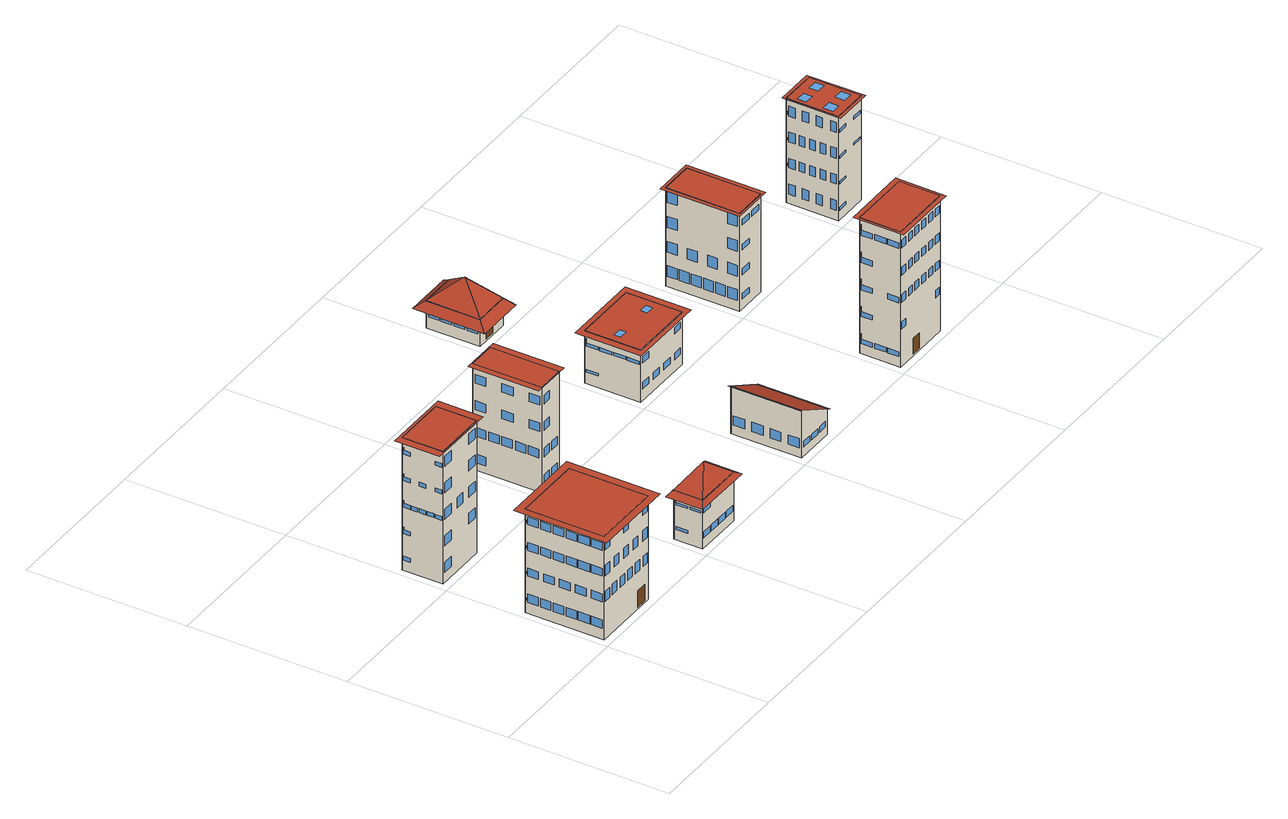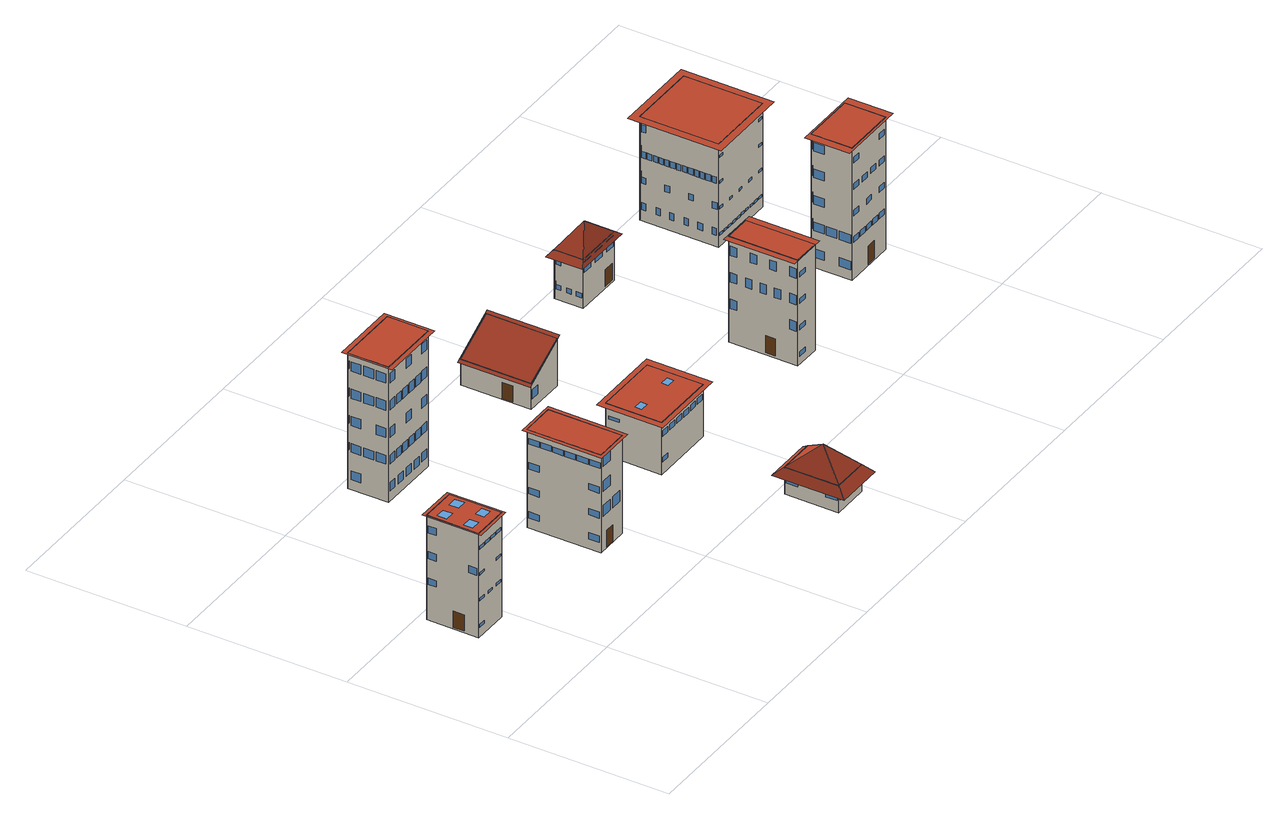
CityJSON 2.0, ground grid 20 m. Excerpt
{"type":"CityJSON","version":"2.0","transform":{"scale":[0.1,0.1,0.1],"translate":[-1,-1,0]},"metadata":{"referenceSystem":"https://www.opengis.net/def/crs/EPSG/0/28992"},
"CityObjects":{
"building1":{"type":"Building","attributes":{"roofType":"Flat","yearOfConstruction":1999,"function":"Residential","storeysAboveGround":4},"geometry":[{"type":"MultiSurface","lod":"3","boundaries":[[[0,1,2,3]],[[4,5,6,7]],[[2,4,7,3],[8,9,10,11],[12,13,14,15],[16,17,18,19],[20,21,22,23],[24,25,26,27],[28,29,30,31],[32,33,34,35],[36,37,38,39],[40,41,42,43],[44,45,46,47],[48,49,50,51],[52,53,54,55],[56,57,58,59],[60,61,62,63],[64,65,66,67]],[[10,9,8,11]],[[14,13,12,15]],[[18,17,16,19]],[[22,21,20,23]],[[26,25,24,27]],[[30,29,28,31]],[[34,33,32,35]],[[38,37,36,39]],[[42,41,40,43]],[[46,45,44,47]],[[50,49,48,51]],[[54,53,52,55]],[[58,57,56,59]],[[62,61,60,63]],[[66,65,64,67]],[[1,5,4,2],[68,69,70,71],[72,73,74,75],[76,77,78,79],[80,81,82,83],[84,85,86,87],[88,89,90,91],[92,93,94,95],[96,97,98,99],[100,101,102,103],[104,105,106,107],[108,109,110,111],[112,113,114,115],[116,117,118,119],[120,121,122,123],[124,125,126,127],[128,129,130,131],[132,133,134,135],[136,137,138,139],[140,141,142,143],[144,145,146,147],[148,149,150,151],[152,153,154,155],[156,157,158,159],[160,161,162,163]],[[70,69,68,71]],[[74,73,72,75]],[[78,77,76,79]],[[82,81,80,83]],[[86,85,84,87]],[[90,89,88,91]],[[94,93,92,95]],[[98,97,96,99]],[[102,101,100,103]],[[106,105,104,107]],[[110,109,108,111]],[[114,113,112,115]],[[118,117,116,119]],[[122,121,120,123]],[[126,125,124,127]],[[130,129,128,131]],[[134,133,132,135]],[[138,137,136,139]],[[142,141,140,143]],[[146,145,144,147]],[[150,149,148,151]],[[154,153,152,155]],[[158,157,156,159]],[[162,161,160,163]],[[0,6,5,1],[164,165,166,167],[168,169,170,171],[172,173,174,175],[176,177,178,179],[180,181,182,183],[184,185,186,187],[188,189,190,191],[192,193,194,195],[196,197,198,199],[200,201,202,203],[204,205,206,207],[208,209,210,211],[212,213,214,215],[216,217,218,219],[220,221,222,223],[224,225,226,227],[228,229,230,231],[232,233,234,235],[236,237,238,239]],[[166,165,164,167]],[[170,169,168,171]],[[174,173,172,175]],[[178,177,176,179]],[[182,181,180,183]],[[186,185,184,187]],[[190,189,188,191]],[[194,193,192,195]],[[198,197,196,199]],[[202,201,200,203]],[[206,205,204,207]],[[210,209,208,211]],[[214,213,212,215]],[[218,217,216,219]],[[222,221,220,223]],[[226,225,224,227]],[[230,229,228,231]],[[234,233,232,235]],[[238,237,236,239]],[[3,7,6,0],[240,241,242,243],[244,245,246,247],[248,249,250,251],[252,253,254,255],[256,257,258,259],[260,261,262,263],[264,265,266,267],[268,269,270,271],[272,273,274,275],[276,277,278,279],[280,281,282,283],[284,285,286,287],[288,289,290,291],[292,293,294,295],[296,297,298,299],[300,301,302,303],[304,305,306,307],[308,309,310,311],[312,313,314,315],[316,317,318,319],[320,321,322,323],[324,325,326,327],[328,329,330,331]],[[242,241,240,243]],[[246,245,244,247]],[[250,249,248,251]],[[254,253,252,255]],[[258,257,256,259]],[[262,261,260,263]],[[266,265,264,267]],[[270,269,268,271]],[[274,273,272,275]],[[278,277,276,279]],[[282,281,280,283]],[[286,285,284,287]],[[290,289,288,291]],[[294,293,292,295]],[[298,297,296,299]],[[302,301,300,303]],[[306,305,304,307]],[[310,309,308,311]],[[314,313,312,315]],[[318,317,316,319]],[[322,321,320,323]],[[326,325,324,327]],[[330,329,328,331]],[[332,333,334,335],[6,5,4,7]]],"semantics":{"surfaces":[{"type":"GroundSurface"},{"type":"RoofSurface"},{"type":"WallSurface"},{"type":"Door"},{"type":"Window"}],"values":[0,1,2,3,4,4,4,4,4,4,4,4,4,4,4,4,4,4,2,4,4,4,4,4,4,4,4,4,4,4,4,4,4,4,4,4,4,4,4,4,4,4,4,2,4,4,4,4,4,4,4,4,4,4,4,4,4,4,4,4,4,4,4,2,4,4,4,4,4,4,4,4,4,4,4,4,4,4,4,4,4,4,4,4,4,4,4,1]}}]},
"building2":{"type":"Building","attributes":{"roofType":"Flat","yearOfConstruction":1981,"function":"Residential","storeysAboveGround":5},"geometry":[{"type":"MultiSurface","lod":"3","boundaries":[[[336,337,338,339]],[[340,341,342,343]],[[338,340,343,339],[344,345,346,347],[348,349,350,351],[352,353,354,355],[356,357,358,359],[360,361,362,363],[364,365,366,367],[368,369,370,371],[372,373,374,375],[376,377,378,379],[380,381,382,383]],[[346,345,344,347]],[[350,349,348,351]],[[354,353,352,355]],[[358,357,356,359]],[[362,361,360,363]],[[366,365,364,367]],[[370,369,368,371]],[[374,373,372,375]],[[378,377,376,379]],[[382,381,380,383]],[[337,341,340,338],[384,385,386,387],[388,389,390,391],[392,393,394,395],[396,397,398,399],[400,401,402,403],[404,405,406,407],[408,409,410,411],[412,413,414,415]],[[386,385,384,387]],[[390,389,388,391]],[[394,393,392,395]],[[398,397,396,399]],[[402,401,400,403]],[[406,405,404,407]],[[410,409,408,411]],[[414,413,412,415]],[[336,342,341,337],[416,417,418,419],[420,421,422,423],[424,425,426,427],[428,429,430,431],[432,433,434,435],[436,437,438,439],[440,441,442,443],[444,445,446,447],[448,449,450,451],[452,453,454,455],[456,457,458,459],[460,461,462,463],[464,465,466,467],[468,469,470,471],[472,473,474,475]],[[418,417,416,419]],[[422,421,420,423]],[[426,425,424,427]],[[430,429,428,431]],[[434,433,432,435]],[[438,437,436,439]],[[442,441,440,443]],[[446,445,444,447]],[[450,449,448,451]],[[454,453,452,455]],[[458,457,456,459]],[[462,461,460,463]],[[466,465,464,467]],[[470,469,468,471]],[[474,473,472,475]],[[339,343,342,336],[476,477,478,479],[480,481,482,483],[484,485,486,487],[488,489,490,491],[492,493,494,495],[496,497,498,499],[500,501,502,503],[504,505,506,507],[508,509,510,511],[512,513,514,515],[516,517,518,519],[520,521,522,523]],[[478,477,476,479]],[[482,481,480,483]],[[486,485,484,487]],[[490,489,488,491]],[[494,493,492,495]],[[498,497,496,499]],[[502,501,500,503]],[[506,505,504,507]],[[510,509,508,511]],[[514,513,512,515]],[[518,517,516,519]],[[522,521,520,523]],[[524,525,526,527],[342,341,340,343]]],"semantics":{"surfaces":[{"type":"GroundSurface"},{"type":"RoofSurface"},{"type":"WallSurface"},{"type":"Window"},{"type":"Door"}],"values":[0,1,2,3,3,3,3,3,3,3,3,3,3,2,3,3,3,3,3,3,3,3,2,4,3,3,3,3,3,3,3,3,3,3,3,3,3,3,2,3,3,3,3,3,3,3,3,3,3,3,3,1]}}]},
"building3":{"type":"Building","attributes":{"roofType":"Pyramidal","yearOfConstruction":1947,"function":"Industrial","storeysAboveGround":2},"geometry":[{"type":"MultiSurface","lod":"3","boundaries":[[[528,529,530,531]],[[532,533,534]],[[535,536,534]],[[533,535,534]],[[536,532,534]],[[530,535,533,531],[537,538,539,540],[541,542,543,544],[545,546,547,548],[549,550,551,552],[553,554,555,556]],[[539,538,537,540]],[[543,542,541,544]],[[547,546,545,548]],[[551,550,549,552]],[[555,554,553,556]],[[529,536,535,530],[557,558,559,560],[561,562,563,564],[565,566,567,568],[569,570,571,572]],[[559,558,557,560]],[[563,562,561,564]],[[567,566,565,568]],[[571,570,569,572]],[[528,532,536,529],[573,574,575,576],[577,578,579,580],[581,582,583,584],[585,586,587,588]],[[575,574,573,576]],[[579,578,577,580]],[[583,582,581,584]],[[587,586,585,588]],[[531,533,532,528],[589,590,591,592],[593,594,595,596],[597,598,599,600]],[[591,590,589,592]],[[595,594,593,596]],[[599,598,597,600]],[[601,535,533,602]],[[603,536,535,601]],[[532,536,603,604]],[[533,532,604,602]]],"semantics":{"surfaces":[{"type":"GroundSurface"},{"type":"RoofSurface"},{"type":"WallSurface"},{"type":"Window"},{"type":"Door"}],"values":[0,1,1,1,1,2,3,3,3,3,3,2,3,3,3,3,2,4,3,3,3,2,3,3,3,1,1,1,1]}}]},
"building4":{"type":"Building","attributes":{"roofType":"Flat","yearOfConstruction":1960,"function":"Residential","storeysAboveGround":4},"geometry":[{"type":"MultiSurface","lod":"3","boundaries":[[[605,606,607,608]],[[609,610,611,612]],[[607,609,612,608],[613,614,615,616],[617,618,619,620],[621,622,623,624],[625,626,627,628],[629,630,631,632],[633,634,635,636]],[[615,614,613,616]],[[619,618,617,620]],[[623,622,621,624]],[[627,626,625,628]],[[631,630,629,632]],[[635,634,633,636]],[[606,610,609,607],[637,638,639,640],[641,642,643,644],[645,646,647,648],[649,650,651,652],[653,654,655,656],[657,658,659,660],[661,662,663,664],[665,666,667,668],[669,670,671,672],[673,674,675,676],[677,678,679,680],[681,682,683,684]],[[639,638,637,640]],[[643,642,641,644]],[[647,646,645,648]],[[651,650,649,652]],[[655,654,653,656]],[[659,658,657,660]],[[663,662,661,664]],[[667,666,665,668]],[[671,670,669,672]],[[675,674,673,676]],[[679,678,677,680]],[[683,682,681,684]],[[605,611,610,606],[685,686,687,688],[689,690,691,692],[693,694,695,696],[697,698,699,700]],[[687,686,685,688]],[[691,690,689,692]],[[695,694,693,696]],[[699,698,697,700]],[[608,612,611,605],[701,702,703,704],[705,706,707,708],[709,710,711,712],[713,714,715,716],[717,718,719,720],[721,722,723,724],[725,726,727,728],[729,730,731,732],[733,734,735,736],[737,738,739,740],[741,742,743,744],[745,746,747,748]],[[703,702,701,704]],[[707,706,705,708]],[[711,710,709,712]],[[715,714,713,716]],[[719,718,717,720]],[[723,722,721,724]],[[727,726,725,728]],[[731,730,729,732]],[[735,734,733,736]],[[739,738,737,740]],[[743,742,741,744]],[[747,746,745,748]],[[749,750,751,752],[611,610,609,612]]],"semantics":{"surfaces":[{"type":"GroundSurface"},{"type":"RoofSurface"},{"type":"WallSurface"},{"type":"Window"},{"type":"Door"}],"values":[0,1,2,3,3,3,3,3,3,2,4,3,3,3,3,3,3,3,3,3,3,3,2,3,3,3,3,2,3,3,3,3,3,3,3,3,3,3,3,3,1]}}]},
"building5":{"type":"Building","attributes":{"roofType":"Shed","yearOfConstruction":1993,"function":"Industrial","storeysAboveGround":1},"geometry":[{"type":"MultiSurface","lod":"3","boundaries":[[[753,754,755,756]],[[757,758,759,760]],[[756,755,758,757],[761,762,763,764],[765,766,767,768],[769,770,771,772]],[[763,762,761,764]],[[767,766,765,768]],[[771,770,769,772]],[[754,759,758,755],[773,774,775,776]],[[775,774,773,776]],[[754,753,760,759],[777,778,779,780]],[[779,778,777,780]],[[753,756,757,760],[781,782,783,784],[785,786,787,788],[789,790,791,792],[793,794,795,796]],[[783,782,781,784]],[[787,786,785,788]],[[791,790,789,792]],[[795,794,793,796]],[[797,798,799,800],[760,759,758,757]]],"semantics":{"surfaces":[{"type":"GroundSurface"},{"type":"RoofSurface"},{"type":"WallSurface"},{"type":"Window"},{"type":"Door"}],"values":[0,1,2,3,3,3,2,4,2,3,2,3,3,3,3,1]}}]},
"building6":{"type":"Building","attributes":{"roofType":"Flat","yearOfConstruction":1986,"function":"Residential","storeysAboveGround":2},"geometry":[{"type":"MultiSurface","lod":"3","boundaries":[[[801,802,803,804]],[[805,806,807,808],[809,810,811,812],[813,814,815,816]],[[811,810,809,812]],[[815,814,813,816]],[[803,805,808,804],[817,818,819,820],[821,822,823,824],[825,826,827,828],[829,830,831,832],[833,834,835,836],[837,838,839,840]],[[819,818,817,820]],[[823,822,821,824]],[[827,826,825,828]],[[831,830,829,832]],[[835,834,833,836]],[[839,838,837,840]],[[802,806,805,803],[841,842,843,844],[845,846,847,848]],[[843,842,841,844]],[[847,846,845,848]],[[801,807,806,802],[849,850,851,852],[853,854,855,856],[857,858,859,860],[861,862,863,864],[865,866,867,868],[869,870,871,872],[873,874,875,876]],[[851,850,849,852]],[[855,854,853,856]],[[859,858,857,860]],[[863,862,861,864]],[[867,866,865,868]],[[871,870,869,872]],[[875,874,873,876]],[[804,808,807,801],[877,878,879,880],[881,882,883,884],[885,886,887,888],[889,890,891,892],[893,894,895,896]],[[879,878,877,880]],[[883,882,881,884]],[[887,886,885,888]],[[891,890,889,892]],[[895,894,893,896]],[[897,898,899,900],[807,806,805,808]]],"semantics":{"surfaces":[{"type":"GroundSurface"},{"type":"RoofSurface"},{"type":"Window"},{"type":"WallSurface"},{"type":"Door"}],"values":[0,1,2,2,3,2,2,2,2,2,2,3,4,2,3,2,2,2,2,2,2,2,3,2,2,2,2,2,1]}}]},
"building7":{"type":"Building","attributes":{"roofType":"Pyramidal","yearOfConstruction":1965,"function":"Residential","storeysAboveGround":1},"geometry":[{"type":"MultiSurface","lod":"3","boundaries":[[[901,902,903,904]],[[905,906,907]],[[908,909,907]],[[906,908,907]],[[909,905,907]],[[903,908,906,904],[910,911,912,913]],[[912,911,910,913]],[[902,909,908,903],[914,915,916,917],[918,919,920,921]],[[916,915,914,917]],[[920,919,918,921]],[[901,905,909,902],[922,923,924,925]],[[924,923,922,925]],[[904,906,905,901],[926,927,928,929],[930,931,932,933],[934,935,936,937],[938,939,940,941]],[[928,927,926,929]],[[932,931,930,933]],[[936,935,934,937]],[[940,939,938,941]],[[942,908,906,943]],[[944,909,908,942]],[[905,909,944,945]],[[906,905,945,943]]],"semantics":{"surfaces":[{"type":"GroundSurface"},{"type":"RoofSurface"},{"type":"WallSurface"},{"type":"Door"},{"type":"Window"}],"values":[0,1,1,1,1,2,3,2,4,4,2,4,2,4,4,4,4,1,1,1,1]}}]},
"building8":{"type":"Building","attributes":{"roofType":"Flat","yearOfConstruction":1972,"function":"Residential","storeysAboveGround":5},"geometry":[{"type":"MultiSurface","lod":"3","boundaries":[[[946,947,948,949]],[[950,951,952,953]],[[948,950,953,949],[954,955,956,957],[958,959,960,961],[962,963,964,965],[966,967,968,969],[970,971,972,973],[974,975,976,977],[978,979,980,981],[982,983,984,985],[986,987,988,989],[990,991,992,993],[994,995,996,997],[998,999,1000,1001],[1002,1003,1004,1005],[1006,1007,1008,1009],[1010,1011,1012,1013],[1014,1015,1016,1017],[1018,1019,1020,1021],[1022,1023,1024,1025],[1026,1027,1028,1029],[1030,1031,1032,1033],[1034,1035,1036,1037]],[[956,955,954,957]],[[960,959,958,961]],[[964,963,962,965]],[[968,967,966,969]],[[972,971,970,973]],[[976,975,974,977]],[[980,979,978,981]],[[984,983,982,985]],[[988,987,986,989]],[[992,991,990,993]],[[996,995,994,997]],[[1000,999,998,1001]],[[1004,1003,1002,1005]],[[1008,1007,1006,1009]],[[1012,1011,1010,1013]],[[1016,1015,1014,1017]],[[1020,1019,1018,1021]],[[1024,1023,1022,1025]],[[1028,1027,1026,1029]],[[1032,1031,1030,1033]],[[1036,1035,1034,1037]],[[947,951,950,948],[1038,1039,1040,1041],[1042,1043,1044,1045],[1046,1047,1048,1049],[1050,1051,1052,1053],[1054,1055,1056,1057],[1058,1059,1060,1061],[1062,1063,1064,1065],[1066,1067,1068,1069],[1070,1071,1072,1073],[1074,1075,1076,1077],[1078,1079,1080,1081],[1082,1083,1084,1085]],[[1040,1039,1038,1041]],[[1044,1043,1042,1045]],[[1048,1047,1046,1049]],[[1052,1051,1050,1053]],[[1056,1055,1054,1057]],[[1060,1059,1058,1061]],[[1064,1063,1062,1065]],[[1068,1067,1066,1069]],[[1072,1071,1070,1073]],[[1076,1075,1074,1077]],[[1080,1079,1078,1081]],[[1084,1083,1082,1085]],[[946,952,951,947],[1086,1087,1088,1089],[1090,1091,1092,1093],[1094,1095,1096,1097],[1098,1099,1100,1101],[1102,1103,1104,1105],[1106,1107,1108,1109],[1110,1111,1112,1113],[1114,1115,1116,1117],[1118,1119,1120,1121],[1122,1123,1124,1125],[1126,1127,1128,1129],[1130,1131,1132,1133],[1134,1135,1136,1137],[1138,1139,1140,1141],[1142,1143,1144,1145],[1146,1147,1148,1149],[1150,1151,1152,1153],[1154,1155,1156,1157],[1158,1159,1160,1161],[1162,1163,1164,1165],[1166,1167,1168,1169],[1170,1171,1172,1173],[1174,1175,1176,1177]],[[1088,1087,1086,1089]],[[1092,1091,1090,1093]],[[1096,1095,1094,1097]],[[1100,1099,1098,1101]],[[1104,1103,1102,1105]],[[1108,1107,1106,1109]],[[1112,1111,1110,1113]],[[1116,1115,1114,1117]],[[1120,1119,1118,1121]],[[1124,1123,1122,1125]],[[1128,1127,1126,1129]],[[1132,1131,1130,1133]],[[1136,1135,1134,1137]],[[1140,1139,1138,1141]],[[1144,1143,1142,1145]],[[1148,1147,1146,1149]],[[1152,1151,1150,1153]],[[1156,1155,1154,1157]],[[1160,1159,1158,1161]],[[1164,1163,1162,1165]],[[1168,1167,1166,1169]],[[1172,1171,1170,1173]],[[1176,1175,1174,1177]],[[949,953,952,946],[1178,1179,1180,1181],[1182,1183,1184,1185],[1186,1187,1188,1189],[1190,1191,1192,1193],[1194,1195,1196,1197],[1198,1199,1200,1201],[1202,1203,1204,1205],[1206,1207,1208,1209],[1210,1211,1212,1213],[1214,1215,1216,1217]],[[1180,1179,1178,1181]],[[1184,1183,1182,1185]],[[1188,1187,1186,1189]],[[1192,1191,1190,1193]],[[1196,1195,1194,1197]],[[1200,1199,1198,1201]],[[1204,1203,1202,1205]],[[1208,1207,1206,1209]],[[1212,1211,1210,1213]],[[1216,1215,1214,1217]],[[1218,1219,1220,1221],[952,951,950,953]]],"semantics":{"surfaces":[{"type":"GroundSurface"},{"type":"RoofSurface"},{"type":"WallSurface"},{"type":"Door"},{"type":"Window"}],"values":[0,1,2,3,4,4,4,4,4,4,4,4,4,4,4,4,4,4,4,4,4,4,4,4,2,4,4,4,4,4,4,4,4,4,4,4,4,2,4,4,4,4,4,4,4,4,4,4,4,4,4,4,4,4,4,4,4,4,4,4,4,2,4,4,4,4,4,4,4,4,4,4,1]}}]},
"building9":{"type":"Building","attributes":{"roofType":"Flat","yearOfConstruction":1978,"function":"Residential","storeysAboveGround":4},"geometry":[{"type":"MultiSurface","lod":"3","boundaries":[[[1222,1223,1224,1225]],[[1226,1227,1228,1229]],[[1224,1226,1229,1225],[1230,1231,1232,1233],[1234,1235,1236,1237],[1238,1239,1240,1241],[1242,1243,1244,1245],[1246,1247,1248,1249]],[[1232,1231,1230,1233]],[[1236,1235,1234,1237]],[[1240,1239,1238,1241]],[[1244,1243,1242,1245]],[[1248,1247,1246,1249]],[[1223,1227,1226,1224],[1250,1251,1252,1253],[1254,1255,1256,1257],[1258,1259,1260,1261],[1262,1263,1264,1265],[1266,1267,1268,1269],[1270,1271,1272,1273],[1274,1275,1276,1277],[1278,1279,1280,1281],[1282,1283,1284,1285],[1286,1287,1288,1289],[1290,1291,1292,1293],[1294,1295,1296,1297]],[[1252,1251,1250,1253]],[[1256,1255,1254,1257]],[[1260,1259,1258,1261]],[[1264,1263,1262,1265]],[[1268,1267,1266,1269]],[[1272,1271,1270,1273]],[[1276,1275,1274,1277]],[[1280,1279,1278,1281]],[[1284,1283,1282,1285]],[[1288,1287,1286,1289]],[[1292,1291,1290,1293]],[[1296,1295,1294,1297]],[[1222,1228,1227,1223],[1298,1299,1300,1301],[1302,1303,1304,1305],[1306,1307,1308,1309],[1310,1311,1312,1313],[1314,1315,1316,1317]],[[1300,1299,1298,1301]],[[1304,1303,1302,1305]],[[1308,1307,1306,1309]],[[1312,1311,1310,1313]],[[1316,1315,1314,1317]],[[1225,1229,1228,1222],[1318,1319,1320,1321],[1322,1323,1324,1325],[1326,1327,1328,1329],[1330,1331,1332,1333],[1334,1335,1336,1337],[1338,1339,1340,1341],[1342,1343,1344,1345],[1346,1347,1348,1349],[1350,1351,1352,1353],[1354,1355,1356,1357],[1358,1359,1360,1361],[1362,1363,1364,1365],[1366,1367,1368,1369],[1370,1371,1372,1373]],[[1320,1319,1318,1321]],[[1324,1323,1322,1325]],[[1328,1327,1326,1329]],[[1332,1331,1330,1333]],[[1336,1335,1334,1337]],[[1340,1339,1338,1341]],[[1344,1343,1342,1345]],[[1348,1347,1346,1349]],[[1352,1351,1350,1353]],[[1356,1355,1354,1357]],[[1360,1359,1358,1361]],[[1364,1363,1362,1365]],[[1368,1367,1366,1369]],[[1372,1371,1370,1373]],[[1374,1375,1376,1377],[1228,1227,1226,1229]]],"semantics":{"surfaces":[{"type":"GroundSurface"},{"type":"RoofSurface"},{"type":"WallSurface"},{"type":"Window"},{"type":"Door"}],"values":[0,1,2,3,3,3,3,3,2,3,3,3,3,3,3,3,3,3,3,3,3,2,4,3,3,3,3,2,3,3,3,3,3,3,3,3,3,3,3,3,3,3,1]}}]},
"building10":{"type":"Building","attributes":{"roofType":"Flat","yearOfConstruction":1964,"function":"Industrial","storeysAboveGround":4},"geometry":[{"type":"MultiSurface","lod":"3","boundaries":[[[1378,1379,1380,1381]],[[1382,1383,1384,1385],[1386,1387,1388,1389],[1390,1391,1392,1393],[1394,1395,1396,1397],[1398,1399,1400,1401]],[[1388,1387,1386,1389]],[[1392,1391,1390,1393]],[[1396,1395,1394,1397]],[[1400,1399,1398,1401]],[[1380,1382,1385,1381],[1402,1403,1404,1405],[1406,1407,1408,1409],[1410,1411,1412,1413],[1414,1415,1416,1417],[1418,1419,1420,1421],[1422,1423,1424,1425]],[[1404,1403,1402,1405]],[[1408,1407,1406,1409]],[[1412,1411,1410,1413]],[[1416,1415,1414,1417]],[[1420,1419,1418,1421]],[[1424,1423,1422,1425]],[[1379,1383,1382,1380],[1426,1427,1428,1429],[1430,1431,1432,1433],[1434,1435,1436,1437],[1438,1439,1440,1441],[1442,1443,1444,1445]],[[1428,1427,1426,1429]],[[1432,1431,1430,1433]],[[1436,1435,1434,1437]],[[1440,1439,1438,1441]],[[1444,1443,1442,1445]],[[1378,1384,1383,1379],[1446,1447,1448,1449],[1450,1451,1452,1453],[1454,1455,1456,1457],[1458,1459,1460,1461],[1462,1463,1464,1465],[1466,1467,1468,1469],[1470,1471,1472,1473],[1474,1475,1476,1477],[1478,1479,1480,1481],[1482,1483,1484,1485]],[[1448,1447,1446,1449]],[[1452,1451,1450,1453]],[[1456,1455,1454,1457]],[[1460,1459,1458,1461]],[[1464,1463,1462,1465]],[[1468,1467,1466,1469]],[[1472,1471,1470,1473]],[[1476,1475,1474,1477]],[[1480,1479,1478,1481]],[[1484,1483,1482,1485]],[[1381,1385,1384,1378],[1486,1487,1488,1489],[1490,1491,1492,1493],[1494,1495,1496,1497],[1498,1499,1500,1501],[1502,1503,1504,1505],[1506,1507,1508,1509],[1510,1511,1512,1513],[1514,1515,1516,1517],[1518,1519,1520,1521],[1522,1523,1524,1525],[1526,1527,1528,1529],[1530,1531,1532,1533],[1534,1535,1536,1537],[1538,1539,1540,1541],[1542,1543,1544,1545],[1546,1547,1548,1549],[1550,1551,1552,1553],[1554,1555,1556,1557]],[[1488,1487,1486,1489]],[[1492,1491,1490,1493]],[[1496,1495,1494,1497]],[[1500,1499,1498,1501]],[[1504,1503,1502,1505]],[[1508,1507,1506,1509]],[[1512,1511,1510,1513]],[[1516,1515,1514,1517]],[[1520,1519,1518,1521]],[[1524,1523,1522,1525]],[[1528,1527,1526,1529]],[[1532,1531,1530,1533]],[[1536,1535,1534,1537]],[[1540,1539,1538,1541]],[[1544,1543,1542,1545]],[[1548,1547,1546,1549]],[[1552,1551,1550,1553]],[[1556,1555,1554,1557]],[[1558,1559,1560,1561],[1384,1383,1382,1385]]],"semantics":{"surfaces":[{"type":"GroundSurface"},{"type":"RoofSurface"},{"type":"Window"},{"type":"WallSurface"},{"type":"Door"}],"values":[0,1,2,2,2,2,3,2,2,2,2,2,2,3,4,2,2,2,2,3,2,2,2,2,2,2,2,2,2,2,3,2,2,2,2,2,2,2,2,2,2,2,2,2,2,2,2,2,2,1]}}]}
},
"vertices":[
[10,108,0],[99,108,0],[99,10,0],[10,10,0],[99,10,133],[99,108,133],[10,108,133],[10,10,133],[78,10,23],[92,10,23],[92,10,2],[78,10,2],[12,10,61],[21,10,61],[21,10,48],[12,10,48],[27,10,61],[36,10,61],[36,10,48],[27,10,48],[43,10,61],[52,10,61],[52,10,48],[43,10,48],[58,10,61],[67,10,61],[67,10,48],[58,10,48],[73,10,61],[82,10,61],[82,10,48],[73,10,48],[89,10,61],[97,10,61],[97,10,48],[89,10,48],[12,10,94],[21,10,94],[21,10,81],[12,10,81],[31,10,94],[40,10,94],[40,10,81],[31,10,81],[50,10,94],[59,10,94],[59,10,81],[50,10,81],[69,10,94],[78,10,94],[78,10,81],[69,10,81],[88,10,94],[97,10,94],[97,10,81],[88,10,81],[12,10,127],[21,10,127],[21,10,114],[12,10,114],[50,10,127],[59,10,127],[59,10,114],[50,10,114],[88,10,127],[97,10,127],[97,10,114],[88,10,114],[99,12,23],[99,17,23],[99,17,14],[99,12,14],[99,30,23],[99,35,23],[99,35,14],[99,30,14],[99,47,23],[99,52,23],[99,52,14],[99,47,14],[99,65,23],[99,70,23],[99,70,14],[99,65,14],[99,82,23],[99,88,23],[99,88,14],[99,82,14],[99,100,23],[99,105,23],[99,105,14],[99,100,14],[99,12,56],[99,17,56],[99,17,48],[99,12,48],[99,41,56],[99,47,56],[99,47,48],[99,41,48],[99,71,56],[99,76,56],[99,76,48],[99,71,48],[99,100,56],[99,106,56],[99,106,48],[99,100,48],[99,12,89],[99,17,89],[99,17,81],[99,12,81],[99,19,89],[99,25,89],[99,25,81],[99,19,81],[99,27,89],[99,32,89],[99,32,81],[99,27,81],[99,34,89],[99,39,89],[99,39,81],[99,34,81],[99,41,89],[99,46,89],[99,46,81],[99,41,81],[99,48,89],[99,54,89],[99,54,81],[99,48,81],[99,56,89],[99,61,89],[99,61,81],[99,56,81],[99,63,89],[99,68,89],[99,68,81],[99,63,81],[99,70,89],[99,76,89],[99,76,81],[99,70,81],[99,78,89],[99,83,89],[99,83,81],[99,78,81],[99,85,89],[99,90,89],[99,90,81],[99,85,81],[99,92,89],[99,98,89],[99,98,81],[99,92,81],[99,100,89],[99,105,89],[99,105,81],[99,100,81],[99,12,123],[99,17,123],[99,17,114],[99,12,114],[97,108,17],[91,108,17],[91,108,14],[97,108,14],[88,108,17],[83,108,17],[83,108,14],[88,108,14],[80,108,17],[74,108,17],[74,108,14],[80,108,14],[71,108,17],[65,108,17],[65,108,14],[71,108,14],[62,108,17],[56,108,17],[56,108,14],[62,108,14],[53,108,17],[47,108,17],[47,108,14],[53,108,14],[44,108,17],[39,108,17],[39,108,14],[44,108,14],[35,108,17],[30,108,17],[30,108,14],[35,108,14],[27,108,17],[21,108,17],[21,108,14],[27,108,14],[18,108,17],[12,108,17],[12,108,14],[18,108,14],[97,108,51],[91,108,51],[91,108,48],[97,108,48],[77,108,51],[72,108,51],[72,108,48],[77,108,48],[58,108,51],[52,108,51],[52,108,48],[58,108,48],[38,108,51],[32,108,51],[32,108,48],[38,108,48],[18,108,51],[12,108,51],[12,108,48],[18,108,48],[97,108,84],[91,108,84],[91,108,81],[97,108,81],[18,108,84],[12,108,84],[12,108,81],[18,108,81],[97,108,117],[91,108,117],[91,108,114],[97,108,114],[18,108,117],[12,108,117],[12,108,114],[18,108,114],[10,105,25],[10,92,25],[10,92,14],[10,105,14],[10,89,25],[10,76,25],[10,76,14],[10,89,14],[10,73,25],[10,60,25],[10,60,14],[10,73,14],[10,57,25],[10,44,25],[10,44,14],[10,57,14],[10,42,25],[10,28,25],[10,28,14],[10,42,14],[10,26,25],[10,12,25],[10,12,14],[10,26,14],[10,105,58],[10,92,58],[10,92,48],[10,105,48],[10,85,58],[10,72,58],[10,72,48],[10,85,48],[10,66,58],[10,52,58],[10,52,48],[10,66,48],[10,46,58],[10,32,58],[10,32,48],[10,46,48],[10,26,58],[10,12,58],[10,12,48],[10,26,48],[10,105,91],[10,92,91],[10,92,81],[10,105,81],[10,89,91],[10,76,91],[10,76,81],[10,89,81],[10,73,91],[10,60,91],[10,60,81],[10,73,81],[10,57,91],[10,44,91],[10,44,81],[10,57,81],[10,42,91],[10,28,91],[10,28,81],[10,42,81],[10,26,91],[10,12,91],[10,12,81],[10,26,81],[10,105,124],[10,92,124],[10,92,114],[10,105,114],[10,89,124],[10,76,124],[10,76,114],[10,89,114],[10,73,124],[10,60,124],[10,60,114],[10,73,114],[10,57,124],[10,44,124],[10,44,114],[10,57,114],[10,42,124],[10,28,124],[10,28,114],[10,42,114],[10,26,124],[10,12,124],[10,12,114],[10,26,114],[109,1,133],[109,117,133],[1,117,133],[1,1,133],
[10,261,0],[78,261,0],[78,210,0],[10,210,0],[78,210,170],[78,261,170],[10,261,170],[10,210,170],[13,210,26],[26,210,26],[26,210,13],[13,210,13],[13,210,60],[26,210,60],[26,210,47],[13,210,47],[62,210,60],[75,210,60],[75,210,47],[62,210,47],[13,210,94],[26,210,94],[26,210,81],[13,210,81],[38,210,94],[50,210,94],[50,210,81],[38,210,81],[62,210,94],[75,210,94],[75,210,81],[62,210,81],[13,210,128],[26,210,128],[26,210,115],[13,210,115],[62,210,128],[75,210,128],[75,210,115],[62,210,115],[13,210,162],[26,210,162],[26,210,149],[13,210,149],[62,210,162],[75,210,162],[75,210,149],[62,210,149],[78,213,24],[78,226,24],[78,226,13],[78,213,13],[78,245,24],[78,259,24],[78,259,13],[78,245,13],[78,213,58],[78,226,58],[78,226,47],[78,213,47],[78,229,58],[78,242,58],[78,242,47],[78,229,47],[78,245,58],[78,259,58],[78,259,47],[78,245,47],[78,213,92],[78,226,92],[78,226,81],[78,213,81],[78,213,126],[78,226,126],[78,226,115],[78,213,115],[78,213,160],[78,226,160],[78,226,149],[78,213,149],[46,261,25],[33,261,25],[33,261,2],[46,261,2],[75,261,54],[65,261,54],[65,261,47],[75,261,47],[62,261,54],[52,261,54],[52,261,47],[62,261,47],[49,261,54],[39,261,54],[39,261,47],[49,261,47],[36,261,54],[26,261,54],[26,261,47],[36,261,47],[23,261,54],[13,261,54],[13,261,47],[23,261,47],[75,261,88],[65,261,88],[65,261,81],[75,261,81],[49,261,88],[39,261,88],[39,261,81],[49,261,81],[23,261,88],[13,261,88],[13,261,81],[23,261,81],[75,261,122],[65,261,122],[65,261,115],[75,261,115],[58,261,122],[48,261,122],[48,261,115],[58,261,115],[40,261,122],[30,261,122],[30,261,115],[40,261,115],[23,261,122],[13,261,122],[13,261,115],[23,261,115],[75,261,156],[65,261,156],[65,261,149],[75,261,149],[23,261,156],[13,261,156],[13,261,149],[23,261,149],[10,260,18],[10,251,18],[10,251,13],[10,260,13],[10,260,52],[10,251,52],[10,251,47],[10,260,47],[10,260,86],[10,251,86],[10,251,81],[10,260,81],[10,250,86],[10,242,86],[10,242,81],[10,250,81],[10,240,86],[10,232,86],[10,232,81],[10,240,81],[10,230,86],[10,222,86],[10,222,81],[10,230,81],[10,220,86],[10,212,86],[10,212,81],[10,220,81],[10,260,120],[10,251,120],[10,251,115],[10,260,115],[10,240,120],[10,232,120],[10,232,115],[10,240,115],[10,220,120],[10,212,120],[10,212,115],[10,220,115],[10,260,154],[10,251,154],[10,251,149],[10,260,149],[10,220,154],[10,212,154],[10,212,149],[10,220,149],[88,208,170],[88,264,170],[0,264,170],[0,208,170],
[210,46,0],[272,46,0],[272,10,0],[210,10,0],[210,46,63],[210,10,63],[241,28,88],[272,10,63],[272,46,63],[212,10,21],[225,10,21],[225,10,13],[212,10,13],[227,10,21],[240,10,21],[240,10,13],[227,10,13],[242,10,21],[255,10,21],[255,10,13],[242,10,13],[257,10,21],[270,10,21],[270,10,13],[257,10,13],[212,10,53],[225,10,53],[225,10,45],[212,10,45],[272,12,19],[272,18,19],[272,18,13],[272,12,13],[272,25,19],[272,31,19],[272,31,13],[272,25,13],[272,37,19],[272,44,19],[272,44,13],[272,37,13],[272,12,51],[272,18,51],[272,18,45],[272,12,45],[228,46,24],[214,46,24],[214,46,3],[228,46,3],[270,46,59],[257,46,59],[257,46,45],[270,46,45],[248,46,59],[234,46,59],[234,46,45],[248,46,45],[225,46,59],[212,46,59],[212,46,45],[225,46,45],[210,43,17],[210,29,17],[210,29,13],[210,43,13],[210,43,48],[210,29,48],[210,29,45],[210,43,45],[210,26,48],[210,13,48],[210,13,45],[210,26,45],[281,5,57],[202,5,57],[281,51,57],[202,51,57],
[210,296,0],[245,296,0],[245,210,0],[210,210,0],[245,210,136],[245,296,136],[210,296,136],[210,210,136],[214,210,21],[225,210,21],[225,210,10],[214,210,10],[230,210,21],[241,210,21],[241,210,10],[230,210,10],[214,210,55],[225,210,55],[225,210,44],[214,210,44],[230,210,55],[241,210,55],[241,210,44],[230,210,44],[214,210,89],[225,210,89],[225,210,78],[214,210,78],[214,210,123],[225,210,123],[225,210,112],[214,210,112],[245,256,25],[245,268,25],[245,268,3],[245,256,3],[245,212,56],[245,220,56],[245,220,44],[245,212,44],[245,286,56],[245,294,56],[245,294,44],[245,286,44],[245,212,90],[245,220,90],[245,220,78],[245,212,78],[245,231,90],[245,239,90],[245,239,78],[245,231,78],[245,249,90],[245,257,90],[245,257,78],[245,249,78],[245,267,90],[245,275,90],[245,275,78],[245,267,78],[245,286,90],[245,294,90],[245,294,78],[245,286,78],[245,212,124],[245,220,124],[245,220,112],[245,212,112],[245,237,124],[245,245,124],[245,245,112],[245,237,112],[245,261,124],[245,269,124],[245,269,112],[245,261,112],[245,286,124],[245,294,124],[245,294,112],[245,286,112],[241,296,16],[230,296,16],[230,296,10],[241,296,10],[241,296,50],[230,296,50],[230,296,44],[241,296,44],[241,296,84],[230,296,84],[230,296,78],[241,296,78],[241,296,118],[230,296,118],[230,296,112],[241,296,112],[210,293,21],[210,280,21],[210,280,10],[210,293,10],[210,293,55],[210,280,55],[210,280,44],[210,293,44],[210,276,55],[210,263,55],[210,263,44],[210,276,44],[210,260,55],[210,247,55],[210,247,44],[210,260,44],[210,243,55],[210,230,55],[210,230,44],[210,243,44],[210,227,55],[210,214,55],[210,214,44],[210,227,44],[210,293,89],[210,280,89],[210,280,78],[210,293,78],[210,260,89],[210,246,89],[210,246,78],[210,260,78],[210,226,89],[210,213,89],[210,213,78],[210,226,78],[210,293,123],[210,280,123],[210,280,112],[210,293,112],[210,260,123],[210,246,123],[210,246,112],[210,260,112],[210,226,123],[210,213,123],[210,213,112],[210,226,112],[253,209,136],[253,297,136],[202,297,136],[202,209,136],
[410,98,0],[462,98,0],[462,10,0],[410,10,0],[410,10,61],[462,10,33],[462,98,33],[410,98,61],[414,10,19],[426,10,19],[426,10,12],[414,10,12],[430,10,19],[442,10,19],[442,10,12],[430,10,12],[446,10,19],[458,10,19],[458,10,12],[446,10,12],[462,62,22],[462,75,22],[462,75,1],[462,62,1],[460,98,24],[449,98,24],[449,98,12],[460,98,12],[410,95,24],[410,81,24],[410,81,12],[410,95,12],[410,72,24],[410,58,24],[410,58,12],[410,72,12],[410,49,24],[410,36,24],[410,36,12],[410,49,12],[410,27,24],[410,13,24],[410,13,12],[410,27,12],[466,9,31],[466,99,31],[406,99,63],[406,9,63],
[410,280,0],[494,280,0],[494,210,0],[410,210,0],[494,210,67],[494,280,67],[410,280,67],[410,210,67],[473,249,67],[484,249,67],[484,241,67],[473,241,67],[420,249,67],[431,249,67],[431,241,67],[420,241,67],[414,210,23],[426,210,23],[426,210,15],[414,210,15],[435,210,23],[447,210,23],[447,210,15],[435,210,15],[456,210,23],[469,210,23],[469,210,15],[456,210,15],[478,210,23],[490,210,23],[490,210,15],[478,210,15],[414,210,56],[426,210,56],[426,210,48],[414,210,48],[478,210,56],[490,210,56],[490,210,48],[478,210,48],[494,218,22],[494,231,22],[494,231,1],[494,218,1],[494,214,52],[494,227,52],[494,227,48],[494,214,48],[492,280,21],[482,280,21],[482,280,15],[492,280,15],[492,280,55],[482,280,55],[482,280,48],[492,280,48],[478,280,55],[468,280,55],[468,280,48],[478,280,48],[464,280,55],[454,280,55],[454,280,48],[464,280,48],[450,280,55],[440,280,55],[440,280,48],[450,280,48],[436,280,55],[426,280,55],[426,280,48],[436,280,48],[422,280,55],[412,280,55],[412,280,48],[422,280,48],[410,278,18],[410,263,18],[410,263,15],[410,278,15],[410,278,52],[410,263,52],[410,263,48],[410,278,48],[410,261,52],[410,246,52],[410,246,48],[410,261,48],[410,244,52],[410,229,52],[410,229,48],[410,244,48],[410,227,52],[410,212,52],[410,212,48],[410,227,48],[502,204,67],[502,286,67],[401,286,67],[401,204,67],
[410,477,0],[457,477,0],[457,410,0],[410,410,0],[410,477,35],[410,410,35],[434,444,63],[457,410,35],[457,477,35],[423,410,21],[436,410,21],[436,410,2],[423,410,2],[457,412,27],[457,426,27],[457,426,15],[457,412,15],[457,461,27],[457,475,27],[457,475,15],[457,461,15],[454,477,25],[442,477,25],[442,477,15],[454,477,15],[410,474,25],[410,461,25],[410,461,15],[410,474,15],[410,458,25],[410,445,25],[410,445,15],[410,458,15],[410,442,25],[410,429,25],[410,429,15],[410,442,15],[410,426,25],[410,413,25],[410,413,15],[410,426,15],[465,399,25],[402,399,25],[465,489,25],[402,489,25],
[610,61,0],[690,61,0],[690,10,0],[610,10,0],[690,10,174],[690,61,174],[610,61,174],[610,10,174],[636,10,22],[648,10,22],[648,10,2],[636,10,2],[612,10,57],[620,10,57],[620,10,48],[612,10,48],[681,10,57],[688,10,57],[688,10,48],[681,10,48],[612,10,92],[620,10,92],[620,10,82],[612,10,82],[626,10,92],[634,10,92],[634,10,82],[626,10,82],[639,10,92],[647,10,92],[647,10,82],[639,10,82],[653,10,92],[661,10,92],[661,10,82],[653,10,82],[667,10,92],[675,10,92],[675,10,82],[667,10,82],[680,10,92],[688,10,92],[688,10,82],[680,10,82],[612,10,127],[620,10,127],[620,10,117],[612,10,117],[626,10,127],[634,10,127],[634,10,117],[626,10,117],[639,10,127],[647,10,127],[647,10,117],[639,10,117],[653,10,127],[661,10,127],[661,10,117],[653,10,117],[667,10,127],[675,10,127],[675,10,117],[667,10,117],[680,10,127],[688,10,127],[688,10,117],[680,10,117],[612,10,162],[620,10,162],[620,10,152],[612,10,152],[626,10,162],[634,10,162],[634,10,152],[626,10,152],[639,10,162],[647,10,162],[647,10,152],[639,10,152],[653,10,162],[661,10,162],[661,10,152],[653,10,152],[667,10,162],[675,10,162],[675,10,152],[667,10,152],[680,10,162],[688,10,162],[688,10,152],[680,10,152],[690,14,24],[690,26,24],[690,26,13],[690,14,13],[690,14,59],[690,26,59],[690,26,48],[690,14,48],[690,30,59],[690,42,59],[690,42,48],[690,30,48],[690,45,59],[690,57,59],[690,57,48],[690,45,48],[690,14,94],[690,26,94],[690,26,82],[690,14,82],[690,45,94],[690,57,94],[690,57,82],[690,45,82],[690,14,129],[690,26,129],[690,26,117],[690,14,117],[690,30,129],[690,42,129],[690,42,117],[690,30,117],[690,45,129],[690,57,129],[690,57,117],[690,45,117],[690,14,164],[690,26,164],[690,26,152],[690,14,152],[690,30,164],[690,42,164],[690,42,152],[690,30,152],[690,45,164],[690,57,164],[690,57,152],[690,45,152],[687,61,24],[678,61,24],[678,61,13],[687,61,13],[671,61,24],[661,61,24],[661,61,13],[671,61,13],[655,61,24],[645,61,24],[645,61,13],[655,61,13],[639,61,24],[629,61,24],[629,61,13],[639,61,13],[623,61,24],[613,61,24],[613,61,13],[623,61,13],[687,61,59],[678,61,59],[678,61,48],[687,61,48],[674,61,59],[665,61,59],[665,61,48],[674,61,48],[662,61,59],[652,61,59],[652,61,48],[662,61,48],[649,61,59],[639,61,59],[639,61,48],[649,61,48],[636,61,59],[626,61,59],[626,61,48],[636,61,48],[623,61,59],[613,61,59],[613,61,48],[623,61,48],[687,61,94],[678,61,94],[678,61,82],[687,61,82],[655,61,94],[645,61,94],[645,61,82],[655,61,82],[623,61,94],[613,61,94],[613,61,82],[623,61,82],[687,61,129],[678,61,129],[678,61,117],[687,61,117],[674,61,129],[665,61,129],[665,61,117],[674,61,117],[662,61,129],[652,61,129],[652,61,117],[662,61,117],[649,61,129],[639,61,129],[639,61,117],[649,61,117],[636,61,129],[626,61,129],[626,61,117],[636,61,117],[623,61,129],[613,61,129],[613,61,117],[623,61,117],[687,61,164],[678,61,164],[678,61,152],[687,61,152],[655,61,164],[645,61,164],[645,61,152],[655,61,152],[623,61,164],[613,61,164],[613,61,152],[623,61,152],[610,59,19],[610,45,19],[610,45,13],[610,59,13],[610,42,19],[610,28,19],[610,28,13],[610,42,13],[610,26,19],[610,12,19],[610,12,13],[610,26,13],[610,59,54],[610,45,54],[610,45,48],[610,59,48],[610,59,89],[610,45,89],[610,45,82],[610,59,82],[610,26,89],[610,12,89],[610,12,82],[610,26,82],[610,59,124],[610,45,124],[610,45,117],[610,59,117],[610,59,159],[610,45,159],[610,45,152],[610,59,152],[610,42,159],[610,28,159],[610,28,152],[610,42,152],[610,26,159],[610,12,159],[610,12,152],[610,26,152],[693,4,174],[693,67,174],[607,67,174],[607,4,174],
[610,302,0],[653,302,0],[653,210,0],[610,210,0],[653,210,126],[653,302,126],[610,302,126],[610,210,126],[615,210,20],[629,210,20],[629,210,13],[615,210,13],[615,210,52],[629,210,52],[629,210,44],[615,210,44],[615,210,83],[629,210,83],[629,210,76],[615,210,76],[615,210,115],[629,210,115],[629,210,108],[615,210,108],[634,210,115],[648,210,115],[648,210,108],[634,210,108],[653,212,21],[653,225,21],[653,225,13],[653,212,13],[653,287,21],[653,300,21],[653,300,13],[653,287,13],[653,212,52],[653,225,52],[653,225,44],[653,212,44],[653,287,52],[653,300,52],[653,300,44],[653,287,44],[653,212,84],[653,225,84],[653,225,76],[653,212,76],[653,287,84],[653,300,84],[653,300,76],[653,287,76],[653,212,115],[653,225,115],[653,225,108],[653,212,108],[653,227,115],[653,240,115],[653,240,108],[653,227,108],[653,242,115],[653,255,115],[653,255,108],[653,242,108],[653,257,115],[653,270,115],[653,270,108],[653,257,108],[653,272,115],[653,286,115],[653,286,108],[653,272,108],[653,288,115],[653,301,115],[653,301,108],[653,288,108],[641,302,22],[629,302,22],[629,302,1],[641,302,1],[648,302,58],[634,302,58],[634,302,44],[648,302,44],[629,302,58],[615,302,58],[615,302,44],[629,302,44],[648,302,89],[634,302,89],[634,302,76],[648,302,76],[648,302,120],[634,302,120],[634,302,108],[648,302,108],[610,300,27],[610,288,27],[610,288,13],[610,300,13],[610,285,27],[610,273,27],[610,273,13],[610,285,13],[610,270,27],[610,258,27],[610,258,13],[610,270,13],[610,255,27],[610,243,27],[610,243,13],[610,255,13],[610,240,27],[610,228,27],[610,228,13],[610,240,13],[610,225,27],[610,213,27],[610,213,13],[610,225,13],[610,300,58],[610,288,58],[610,288,44],[610,300,44],[610,275,58],[610,263,58],[610,263,44],[610,275,44],[610,250,58],[610,238,58],[610,238,44],[610,250,44],[610,225,58],[610,213,58],[610,213,44],[610,225,44],[610,300,90],[610,288,90],[610,288,76],[610,300,76],[610,225,90],[610,213,90],[610,213,76],[610,225,76],[610,300,122],[610,288,122],[610,288,108],[610,300,108],[610,225,122],[610,213,122],[610,213,108],[610,225,108],[658,207,126],[658,306,126],[605,306,126],[605,207,126],
[810,275,0],[856,275,0],[856,210,0],[810,210,0],[856,210,134],[856,275,134],[810,275,134],[810,210,134],[839,232,134],[851,232,134],[851,220,134],[839,220,134],[815,232,134],[827,232,134],[827,220,134],[815,220,134],[839,264,134],[851,264,134],[851,253,134],[839,253,134],[815,264,134],[827,264,134],[827,253,134],[815,253,134],[812,210,16],[825,210,16],[825,210,12],[812,210,12],[812,210,49],[825,210,49],[825,210,46],[812,210,46],[812,210,82],[825,210,82],[825,210,79],[812,210,79],[841,210,82],[854,210,82],[854,210,79],[841,210,79],[812,210,116],[825,210,116],[825,210,112],[812,210,112],[841,210,116],[854,210,116],[854,210,112],[841,210,112],[856,243,23],[856,257,23],[856,257,2],[856,243,2],[856,212,54],[856,222,54],[856,222,46],[856,212,46],[856,212,88],[856,222,88],[856,222,79],[856,212,79],[856,262,88],[856,272,88],[856,272,79],[856,262,79],[856,212,121],[856,222,121],[856,222,112],[856,212,112],[854,275,16],[845,275,16],[845,275,12],[854,275,12],[854,275,49],[845,275,49],[845,275,46],[854,275,46],[837,275,49],[829,275,49],[829,275,46],[837,275,46],[821,275,49],[812,275,49],[812,275,46],[821,275,46],[854,275,82],[845,275,82],[845,275,79],[854,275,79],[821,275,82],[812,275,82],[812,275,79],[821,275,79],[854,275,116],[845,275,116],[845,275,112],[854,275,112],[843,275,116],[834,275,116],[834,275,112],[843,275,112],[832,275,116],[823,275,116],[823,275,112],[832,275,112],[821,275,116],[812,275,116],[812,275,112],[821,275,112],[810,272,25],[810,264,25],[810,264,12],[810,272,12],[810,255,25],[810,247,25],[810,247,12],[810,255,12],[810,238,25],[810,230,25],[810,230,12],[810,238,12],[810,220,25],[810,213,25],[810,213,12],[810,220,12],[810,272,58],[810,264,58],[810,264,46],[810,272,46],[810,259,58],[810,252,58],[810,252,46],[810,259,46],[810,246,58],[810,239,58],[810,239,46],[810,246,46],[810,233,58],[810,226,58],[810,226,46],[810,233,46],[810,220,58],[810,213,58],[810,213,46],[810,220,46],[810,272,92],[810,264,92],[810,264,79],[810,272,79],[810,259,92],[810,252,92],[810,252,79],[810,259,79],[810,246,92],[810,239,92],[810,239,79],[810,246,79],[810,233,92],[810,226,92],[810,226,79],[810,233,79],[810,220,92],[810,213,92],[810,213,79],[810,220,79],[810,272,125],[810,264,125],[810,264,112],[810,272,112],[810,255,125],[810,247,125],[810,247,112],[810,255,112],[810,238,125],[810,230,125],[810,230,112],[810,238,112],[810,220,125],[810,213,125],[810,213,112],[810,220,112],[858,206,134],[858,279,134],[808,279,134],[808,206,134]
]}
